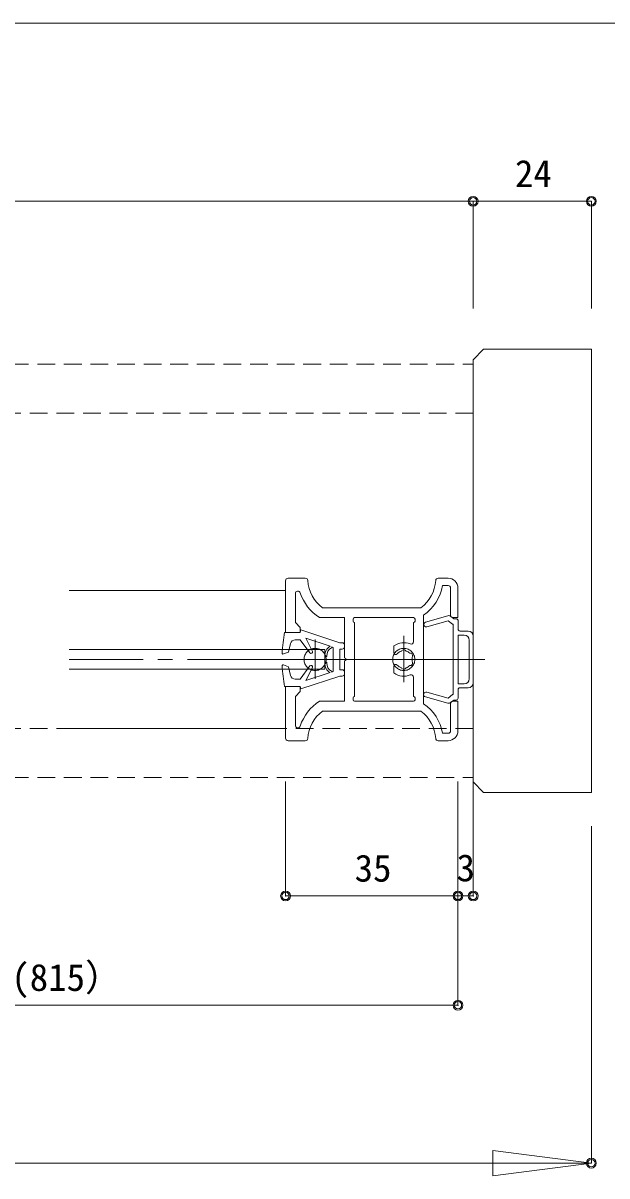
# Model space of a CAD drawing. Units: millimetres on the paper, enlarged 5 times, with parts at other scales. Extents: x -992 to 1008, y -685 to 700.
# Drawn here: x -265.1 to -67.5, y -441.5 to -51.2 of the extents above; entities that cross this region are included whole.
import ezdxf
from ezdxf.enums import TextEntityAlignment as Align

# ---------------------------------------------------------------- set-up
doc = ezdxf.new("R2010")
doc.units = ezdxf.units.MM
doc.header["$LTSCALE"] = 5
doc.header["$PDMODE"] = 32
doc.header["$PDSIZE"] = 2.5
for name, pattern in [('CHAIN1', [8, 5, -1, 1, -1]), ('DASHED1', [1.8, 1.2, -0.6]), ('DOUBLE_CHAIN1', [8.8, 5, -1, 0.6, -0.6, 0.6, -1])]:
    doc.linetypes.add(name, pattern=pattern)
for name, color, linetype, lineweight in [('1-0_H-SYM', 7, 'Continuous', 20), ('1-1_0', 7, 'Continuous', 20), ('2-0_18', 7, 'Continuous', 18)]:
    doc.layers.add(name, color=color, linetype=linetype, lineweight=lineweight)
doc.styles.add('ＭＳ ゴシック', font='')
doc.styles.get('ＭＳ ゴシック').set_extended_font_data('MS Gothic')

msp = doc.modelspace()

# ---------------------------------------------------------------- linework, layer by layer
at = {"layer": '1-0_H-SYM'}
msp.add_line((197.5, -51.25), (-967.5, -51.25), dxfattribs=at)
msp.add_line((197.5, -51.25), (-967.5, -51.25), dxfattribs=at)
at = {"layer": '1-1_0'}
msp.add_line((197.5, -51.25), (-967.5, -51.25), dxfattribs=at)
msp.add_line((197.5, -51.25), (-967.5, -51.25), dxfattribs=at)
at = {"layer": '2-0_18', "color": 4}
for p, q in [((-112.764, -111.593), (-665.232, -111.593)), ((-72.764, -111.593), (-112.764, -111.593)), ((-112.764, -111.593), (-112.764, -147.864)), ((-72.764, -111.593), (-72.764, -147.864)), ((-72.764, -111.593), (-72.764, -145.803)), ((-176.236, -308.016), (-176.236, -346.751)), ((-112.752, -308.016), (-112.752, -346.751)), ((-72.764, -437.2), (-72.764, -323.107)), ((-117.902, -345.387), (-117.902, -383.736)), ((-112.752, -346.751), (-117.902, -346.751)), ((-117.902, -383.736), (-401.006, -383.736)), ((-72.764, -437.2), (-705.232, -437.2)), ((-705.232, -437.2), (-72.764, -437.2))]:
    msp.add_line(p, q, dxfattribs=at)
at = {"layer": '2-0_18'}
for p, q in [((-109.228, -161.685), (-112.764, -165.22)), ((-109.228, -161.685), (-72.764, -161.685)), ((-72.764, -161.685), (-72.764, -311.685)), ((-112.764, -308.149), (-112.764, -165.22)), ((-169.555, -239.185), (-175.414, -239.185)), ((-121.247, -239.185), (-124.607, -239.185)), ((-123.124, -241.685), (-121.247, -241.685)), ((-249.46, -243.352), (-176.248, -243.352)), ((-172.914, -244.389), (-172.914, -254.185)), ((-120.414, -242.518), (-120.414, -251.685)), ((-117.914, -252.518), (-117.914, -242.518)), ((-163.748, -249.185), (-130.414, -249.185)), ((-156.247, -252.518), (-164.787, -252.518)), ((-156.247, -266.185), (-156.247, -252.518)), ((-153.414, -253.685), (-153.414, -253.018)), ((-132.914, -252.518), (-152.914, -252.518)), ((-132.414, -253.685), (-132.414, -253.018)), ((-129.581, -266.185), (-129.581, -251.657)), ((-128.906, -254.015), (-121.284, -251.888)), ((-121.172, -253.588), (-128.458, -255.62)), ((-119.749, -254.768), (-121.172, -253.588)), ((-120.377, -252.082), (-119.349, -252.935)), ((-119.581, -252.518), (-117.914, -252.518)), ((-119.349, -252.935), (-118.511, -252.935)), ((-117.848, -253.668), (-117.848, -253.935)), ((-171.248, -257.518), (-176.581, -257.518)), ((-152.914, -254.185), (-152.914, -279.185)), ((-132.914, -260.685), (-132.914, -254.185)), ((-119.515, -254.768), (-119.749, -254.768)), ((-119.515, -254.768), (-119.515, -278.602)), ((-117.848, -256.435), (-117.848, -253.935)), ((-117.182, -257.102), (-114.43, -257.102)), ((-171.248, -260.018), (-172.934, -260.018)), ((-167.984, -264.48), (-171.248, -260.018)), ((-157.081, -261.018), (-157.914, -261.018)), ((-115.764, -258.435), (-117.848, -258.435)), ((-117.848, -258.435), (-117.848, -274.935)), ((-114.097, -273.268), (-114.097, -260.102)), ((-112.764, -274.602), (-112.764, -258.768)), ((-249.46, -263.352), (-162.914, -263.352)), ((-162.914, -270.018), (-162.914, -263.352)), ((-160.081, -270.784), (-160.081, -262.586)), ((-157.914, -263.185), (-157.081, -263.185)), ((-157.914, -270.185), (-157.914, -263.2)), ((-139.581, -264.399), (-139.581, -262.102)), ((-176.963, -268.54), (-175.247, -269.185)), ((-175.247, -269.185), (-174.554, -272.074)), ((-171.248, -273.352), (-167.984, -268.89)), ((-156.247, -280.852), (-156.247, -267.185)), ((-139.581, -268.971), (-139.581, -271.268)), ((-129.581, -281.713), (-129.581, -267.185)), ((-162.914, -270.019), (-249.46, -270.019)), ((-171.081, -276.685), (-157.914, -272.352)), ((-167.136, -269.413), (-169.414, -273.856)), ((-169.414, -273.856), (-161.197, -271.151)), ((-160.581, -270.948), (-160.081, -270.784)), ((-160.581, -270.817), (-160.581, -270.948)), ((-157.081, -270.185), (-157.914, -270.185)), ((-157.914, -272.352), (-157.081, -272.352)), ((-156.247, -271.518), (-156.247, -271.018)), ((-132.914, -279.185), (-132.914, -272.685)), ((-176.581, -275.852), (-171.248, -275.852)), ((-176.248, -275.852), (-176.248, -293.352)), ((-171.248, -275.852), (-176.248, -275.852)), ((-172.934, -273.352), (-171.248, -273.352)), ((-171.248, -277.518), (-171.248, -275.852)), ((-171.248, -275.852), (-171.081, -276.685)), ((-115.764, -274.935), (-117.848, -274.935)), ((-117.848, -276.935), (-117.848, -278.102)), ((-117.848, -276.935), (-117.848, -278.102)), ((-117.182, -276.268), (-114.43, -276.268)), ((-114.587, -276.268), (-114.422, -276.268)), ((-172.914, -279.185), (-171.248, -277.518)), ((-172.914, -279.185), (-172.914, -288.981)), ((-164.787, -280.852), (-156.247, -280.852)), ((-153.414, -280.352), (-153.414, -279.685)), ((-152.914, -280.852), (-132.914, -280.852)), ((-132.414, -280.352), (-132.414, -279.685)), ((-121.284, -281.482), (-128.906, -279.355)), ((-119.349, -280.435), (-120.377, -281.288)), ((-117.914, -280.852), (-119.581, -280.852)), ((-118.512, -280.435), (-119.349, -280.435)), ((-117.914, -290.852), (-117.914, -280.852)), ((-117.848, -278.102), (-117.848, -279.763)), ((-130.414, -284.185), (-163.748, -284.185)), ((-120.414, -281.685), (-120.414, -290.852)), ((-176.248, -290.018), (-249.46, -290.018)), ((-121.247, -291.685), (-123.124, -291.685)), ((-175.414, -294.185), (-169.555, -294.185)), ((-124.607, -294.185), (-121.247, -294.185)), ((-112.764, -308.149), (-109.228, -311.685)), ((-109.228, -311.685), (-72.764, -311.685))]:
    msp.add_line(p, q, dxfattribs=at)
at = {"layer": '2-0_18', "linetype": 'DASHED1', "lineweight": 20}
for p, q in [((-665.232, -166.685), (-112.764, -166.685)), ((-112.764, -183.352), (-665.232, -183.352)), ((-112.764, -290.019), (-665.232, -290.019)), ((-665.232, -306.685), (-112.764, -306.685))]:
    msp.add_line(p, q, dxfattribs=at)
at = {"layer": '2-0_18', "linetype": 'DOUBLE_CHAIN1'}
msp.add_line((-129.581, -280.018), (-129.581, -253.352), dxfattribs=at)
at = {"layer": '2-0_18', "linetype": 'CHAIN1'}
for p, q in [((-166.247, -259.914), (-166.247, -273.247)), ((-136.247, -274.407), (-136.247, -258.709)), ((-136.247, -259.914), (-136.247, -273.247)), ((-249.46, -266.685), (-108.806, -266.685)), ((-201.824, -266.685), (-120.157, -266.685)), ((-153.905, -266.685), (-182.239, -266.685)), ((-128.075, -266.685), (-157.327, -266.685))]:
    msp.add_line(p, q, dxfattribs=at)
at = {"layer": '2-0_18'}
for points in [[(-176.248, -240.018), (-176.248, -257.518), (-171.248, -257.518), (-171.248, -255.852), (-172.914, -254.185)], [(-157.914, -261.018), (-171.081, -256.685), (-171.248, -257.518)], [(-174.554, -261.296), (-175.247, -264.185), (-176.963, -264.83)], [(-161.197, -262.219), (-169.414, -259.515), (-167.136, -263.957)], [(-160.081, -262.586), (-160.581, -262.422), (-160.581, -262.553)], [(-128.458, -277.75), (-121.172, -279.782), (-119.749, -278.602), (-119.515, -278.602)]]:
    msp.add_lwpolyline(points, dxfattribs=at)
at = {"layer": '2-0_18', "color": 4}
msp.add_lwpolyline([(-117.902, -308.016), (-117.902, -346.751), (-176.236, -346.751)], dxfattribs=at)
msp.add_lwpolyline([(-72.764, -437.2), (-106.097, -432.867), (-106.097, -441.533)], close=True, dxfattribs=at)
for centre in [(-112.764, -111.593), (-72.764, -111.593), (-176.236, -346.751), (-117.902, -346.751), (-112.752, -346.751), (-117.902, -383.736), (-72.764, -437.2)]:
    msp.add_circle(centre, 1.667, dxfattribs=at)
at = {"layer": '2-0_18', "linetype": 'DOUBLE_CHAIN1'}
for centre in [(-166.247, -266.685), (-136.247, -266.685)]:
    msp.add_circle(centre, 3.75, dxfattribs=at)
at = {"layer": '2-0_18'}
for centre, radius, start, end in [((-175.414, -240.018), 0.833, 90, 180), ((-169.555, -240.018), 0.833, 3.58333, 90), ((-156.247, -239.185), 12.5, 183.58333, 233.13012), ((-137.914, -239.185), 12.5, 306.86991, 356.41669), ((-137.914, -239.185), 15, 303.749, 350.40595), ((-124.607, -240.018), 0.833, 90, 176.41669), ((-121.247, -242.518), 3.333, 0, 90), ((-121.247, -242.518), 0.833, 0, 90), ((-172.081, -244.389), 0.833, 18.19489, 180), ((-156.247, -239.185), 15.833, 198.19489, 237.36312), ((-152.914, -253.018), 0.5, 90, 180), ((-132.914, -253.018), 0.5, 0, 90), ((-121.015, -252.852), 1, 50.32076, 105.58926), ((-119.581, -251.685), 0.833, 180, 270), ((-118.511, -253.604), 0.667, 354.52222, 96.25308), ((-94.324, -270.872), 83.333, 170.77898, 175.60973), ((-152.914, -253.685), 0.5, 180, 270), ((-132.914, -253.685), 0.5, 270, 0), ((-128.682, -254.818), 0.833, 105.58926, 285.58927), ((-128.682, -254.818), 0.833, 105.58926, 285.58927), ((-117.182, -256.435), 0.667, 180, 270), ((-114.43, -258.768), 1.667, 0, 90), ((-172.934, -261.685), 1.667, 90, 166.50427), ((-157.081, -261.852), 0.833, 0, 90), ((-136.247, -266.685), 5.667, 67.38015, 126.03189), ((-133.747, -260.685), 0.833, 247.38015, 0), ((-115.764, -260.102), 1.667, 0, 90), ((-177.081, -264.518), 0.333, 175.60973, 290.6097), ((-167.581, -264.185), 0.5, 216.17925, 27.15099), ((-159.581, -265.135), 3.333, 118.99506, 187.34957), ((-159.581, -265.135), 2.667, 114.31575, 187.34957), ((-160.747, -262.553), 0.167, 294.31576, 0), ((-157.081, -262.352), 0.833, 270, 0), ((-138.954, -264.399), 0.626, 180, 319.81591), ((-136.247, -266.685), 2.917, 105.35889, 139.8159), ((-136.247, -264.185), 0.833, 22.02433, 157.97569), ((-136.247, -266.685), 2.917, 45.35889, 74.64113), ((-134.082, -265.435), 0.833, 322.02433, 97.97569), ((-177.081, -268.852), 0.333, 69.39032, 184.39029), ((-94.324, -262.498), 83.333, 184.39029, 189.22104), ((-167.581, -269.185), 0.5, 332.84903, 143.82077), ((-159.581, -268.235), 3.333, 172.65045, 241.00496), ((-162.556, -265.518), 0.333, 187.34957, 7.34957), ((-162.556, -267.852), 0.333, 352.65046, 172.65045), ((-159.581, -268.235), 2.667, 172.65045, 245.68427), ((-156.247, -266.685), 0.5, 270, 90), ((-138.954, -268.971), 0.626, 40.18412, 180), ((-136.247, -266.685), 2.917, 220.18412, 254.64113), ((-136.247, -266.685), 2.917, 285.35889, 314.64113), ((-134.082, -267.935), 0.833, 262.02433, 37.9757), ((-136.247, -266.685), 2.917, 345.35889, 14.64113), ((-172.934, -271.685), 1.667, 193.49575, 270), ((-160.747, -270.817), 0.167, 0, 65.68427), ((-157.081, -271.018), 0.833, 0, 90), ((-157.081, -271.518), 0.833, 270, 0), ((-136.247, -266.685), 5.667, 233.96813, 292.61988), ((-136.247, -269.185), 0.833, 202.02433, 337.9757), ((-133.747, -272.685), 0.833, 0, 112.61987), ((-117.182, -276.935), 0.667, 90, 180), ((-115.764, -273.268), 1.667, 270, 0), ((-114.43, -274.602), 1.667, 270, 0), ((-156.247, -294.185), 15.833, 122.6369, 161.80513), ((-152.914, -279.685), 0.5, 90, 180), ((-152.914, -280.352), 0.5, 180, 270), ((-132.914, -279.685), 0.5, 0, 90), ((-132.914, -280.352), 0.5, 270, 0), ((-128.682, -278.552), 0.833, 74.41076, 254.41076), ((-128.682, -278.552), 0.833, 74.41076, 254.41076), ((-119.581, -281.685), 0.833, 90, 180), ((-118.512, -279.769), 0.667, 265.961, 0.53254), ((-156.247, -294.185), 12.5, 126.8699, 176.41669), ((-137.914, -294.185), 12.5, 3.58333, 53.13012), ((-137.914, -294.185), 15, 9.59408, 56.25103), ((-121.015, -280.518), 1, 254.41076, 309.67927), ((-172.081, -288.981), 0.833, 180, 341.80513), ((-121.247, -290.852), 0.833, 270, 0), ((-121.247, -290.852), 3.333, 270, 0), ((-175.414, -293.352), 0.833, 180, 270), ((-169.555, -293.352), 0.833, 270, 356.41669), ((-124.607, -293.352), 0.833, 183.58333, 270)]:
    msp.add_arc(centre, radius, start, end, dxfattribs=at)
at = {"layer": '2-0_18', "color": 5}
for p in [(-112.764, -111.593), (-72.764, -111.593), (-176.236, -346.751), (-117.902, -346.751), (-112.752, -346.751), (-117.902, -383.736), (-72.764, -437.2), (-72.764, -437.2)]:
    msp.add_point(p, dxfattribs=at)
at = {"layer": '2-0_18', "color": 4}
for p in [(-112.764, -111.593), (-72.764, -111.593), (-176.236, -346.751), (-117.902, -346.751), (-112.752, -346.751), (-117.902, -383.736), (-72.764, -437.2)]:
    msp.add_point(p, dxfattribs=at)

# ---------------------------------------------------------------- texts
at = {"layer": '2-0_18', "style": 'ＭＳ ゴシック'}
for s, p in [('24', (-98.597, -109.51)), ('35', (-152.87, -344.656)), ('3', (-118.379, -344.551)), ('ＤＷ(815）', (-294.037, -381.653))]:
    msp.add_text(s, height=9.164, dxfattribs=at).set_placement(p, align=Align.BOTTOM_LEFT)

doc.saveas('drawing.dxf')
